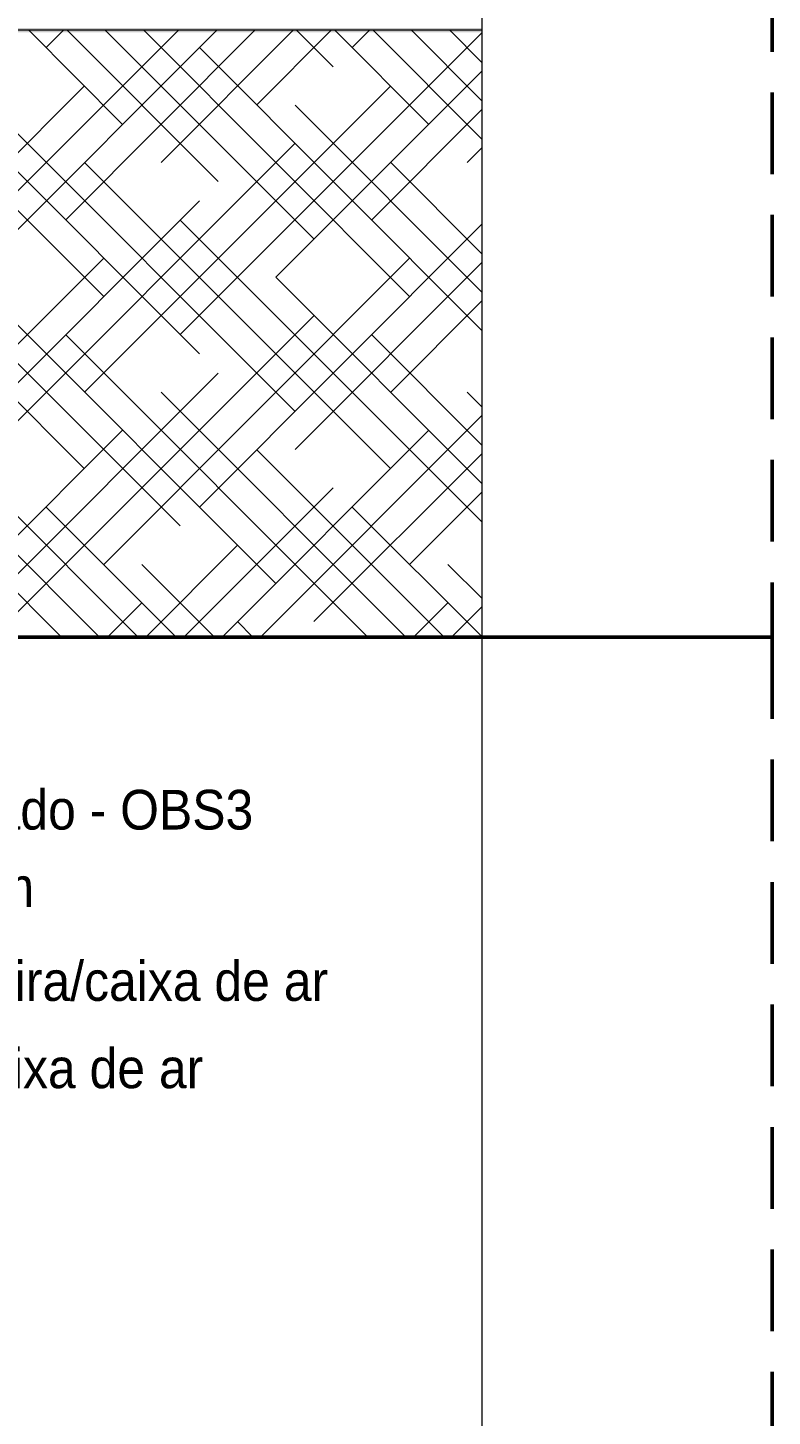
# Paper-space layout 'F02.1_POR CONST' of a CAD drawing. Extents: x -24.6 to 14.9, y -8.7 to 21.
# Drawn here: x -8.52 to -5.62, y 0.79 to 6.19 of the extents above; entities that cross this region are included whole.
import ezdxf
from ezdxf.xclip import XClip

# ---------------------------------------------------------------- set-up
doc = ezdxf.new("R2010")
doc.units = 0
doc.header["$MEASUREMENT"] = 0
doc.header["$XCLIPFRAME"] = 2
doc.linetypes.add('DASHED2', pattern=[9.525, 6.35, -3.175])
for name, color, linetype in [('.a construir', 1, 'Continuous'), ('Anotação - Geral', 7, 'Continuous'), ('para ar_90_muro', 7, 'Continuous')]:
    doc.layers.add(name, color=color, linetype=linetype)
doc.styles.add('style0', font='arial.ttf', dxfattribs={"height": 0.006871})

# ---------------------------------------------------------------- blocks, each defined once
blk = doc.blocks.new('Viewport35')
at = {"layer": 'para ar_90_muro', "linetype": 'Continuous', "lineweight": 0}
blk.add_hatch(color=0, dxfattribs=at).paths.add_polyline_path([(8.201368, 5.83556), (8.201368, 5.835327), (8.271544, 5.835327), (8.271544, 5.83556)])
at = {"layer": 'para ar_90_muro', "color": 0, "linetype": 'Continuous', "lineweight": 0}
for p, q in [((8.235172, 5.835454), (8.271544, 5.835454)), ((8.235998, 5.835454), (8.250687, 5.820764)), ((8.23803, 5.818669), (8.254815, 5.835454)), ((8.2433, 5.821823), (8.256932, 5.835454)), ((8.246539, 5.835454), (8.251725, 5.830247)), ((8.247512, 5.834481), (8.248486, 5.835454)), ((8.248571, 5.824977), (8.259027, 5.835454)), ((8.248655, 5.835454), (8.256995, 5.827093)), ((8.250751, 5.835454), (8.262266, 5.823939)), ((8.252868, 5.835454), (8.267536, 5.820764)), ((8.253841, 5.828152), (8.261144, 5.835454)), ((8.2549, 5.818669), (8.271544, 5.835313)), ((8.259112, 5.831306), (8.263239, 5.835454)), ((8.261292, 5.835454), (8.263324, 5.833422)), ((8.263409, 5.835454), (8.268595, 5.830247)), ((8.264382, 5.834481), (8.265356, 5.835454)), ((8.265525, 5.835454), (8.271544, 5.829415)), ((8.267621, 5.835454), (8.271544, 5.831531)), ((8.269738, 5.835454), (8.271544, 5.833648)), ((8.239088, 5.834481), (8.255958, 5.81761)), ((8.255958, 5.834481), (8.271544, 5.818873)), ((8.26017, 5.821823), (8.271544, 5.833197)), ((8.232759, 5.815494), (8.249629, 5.832364)), ((8.249629, 5.815494), (8.266499, 5.832364)), ((8.244358, 5.831306), (8.261228, 5.814435)), ((8.261228, 5.831306), (8.271544, 5.82099)), ((8.265441, 5.824977), (8.271544, 5.83108)), ((8.244358, 5.81234), (8.261228, 5.82921)), ((8.270711, 5.828152), (8.271544, 5.828984)), ((8.232759, 5.828152), (8.249629, 5.811281)), ((8.249629, 5.828152), (8.266499, 5.811281)), ((8.266499, 5.828152), (8.271544, 5.823107)), ((8.239088, 5.809165), (8.255958, 5.826035)), ((8.23803, 5.824977), (8.2549, 5.808127)), ((8.2549, 5.824977), (8.271685, 5.808191)), ((8.255958, 5.809165), (8.271544, 5.824771)), ((8.233817, 5.806011), (8.250687, 5.822881)), ((8.250687, 5.806011), (8.267536, 5.822881)), ((8.261228, 5.81234), (8.271544, 5.822655)), ((8.2433, 5.821823), (8.26017, 5.804952)), ((8.26017, 5.821823), (8.271544, 5.810449)), ((8.266499, 5.815494), (8.271544, 5.820539)), ((8.245417, 5.802857), (8.262266, 5.819706)), ((8.231701, 5.818669), (8.248345, 5.802023)), ((8.248571, 5.818669), (8.265215, 5.802023)), ((8.265441, 5.818669), (8.271544, 5.812565)), ((8.242467, 5.802023), (8.256995, 5.816552)), ((8.236971, 5.815494), (8.250441, 5.802023)), ((8.253841, 5.815494), (8.267311, 5.802023)), ((8.270711, 5.815494), (8.271544, 5.814661)), ((8.259337, 5.802023), (8.271544, 5.814231)), ((8.24035, 5.802023), (8.251725, 5.813398)), ((8.257221, 5.802023), (8.268595, 5.813398)), ((8.242242, 5.81234), (8.252558, 5.802023)), ((8.259112, 5.81234), (8.269428, 5.802023)), ((8.262266, 5.802857), (8.271544, 5.812114)), ((8.255125, 5.802023), (8.263324, 5.810223)), ((8.267536, 5.806011), (8.271544, 5.809997)), ((8.247512, 5.809165), (8.254662, 5.802023)), ((8.264382, 5.809165), (8.271544, 5.802023)), ((8.253015, 5.802023), (8.258053, 5.807069)), ((8.252783, 5.806011), (8.25677, 5.802023)), ((8.269653, 5.806011), (8.271544, 5.80412)), ((8.250913, 5.802023), (8.252783, 5.803894)), ((8.267783, 5.802023), (8.269653, 5.803894)), ((8.269879, 5.802023), (8.271544, 5.803689)), ((8.258053, 5.802857), (8.258886, 5.802023))]:
    blk.add_line(p, q, dxfattribs=at)
at = {"layer": 'para ar_90_muro', "color": 0, "linetype": 'Continuous', "lineweight": 0, "char_height": 0.00218755, "attachment_point": 7, "style": 'style0'}
for s, insert in [('\\W0.9;Placa de aglomerado - OBS3', (8.223156, 5.927724)), ('\\W0.9;Lã de rocha, 60mm', (8.223156, 5.923717)), ('\\W0.9;Estrutura de madeira/caixa de ar', (8.223156, 5.918914)), ('\\W0.9;Calha metálica/Caixa de ar', (8.223156, 5.914104))]:
    blk.add_mtext(s, dxfattribs=dict(at, insert=insert))

psp = doc.layouts.new('F02.1_POR CONST')

# ---------------------------------------------------------------- linework, layer by layer
at = {"layer": '.a construir', "color": 30, "linetype": 'DASHED2', "lineweight": 50, "ltscale": 0.05}
for p, q in [((-5.621, 17.8487), (-5.621, 3.8244)), ((-5.621, 3.8244), (-20.4148, 3.8244))]:
    psp.add_line(p, q, dxfattribs=at)
psp.add_lwpolyline([(-20.4148, 3.8244), (-5.621, 3.8244), (-5.621, -5.8453), (-20.4148, -5.8453)], close=True, dxfattribs=at)

# ---------------------------------------------------------------- next in the draw order: block references
at = {"layer": 'Anotação - Geral', "color": 7, "linetype": 'Continuous', "lineweight": 0}
ref = psp.add_blockref('Viewport35', (-590.6231, -405.7284), dxfattribs=dict(at, xscale=70.5882352941385, yscale=70.5882352941385, zscale=70.5882352941385))
XClip(ref).set_block_clipping_path([(8.0952170354, 5.8020231471), (8.2715440354, 6.0006751705)])

# ---------------------------------------------------------------- next in the draw order: block references
ref = psp.add_blockref('Viewport35', (-590.6231, -415.3978), dxfattribs=dict(at, xscale=70.5882352941385, yscale=70.5882352941385, zscale=70.5882352941385))
XClip(ref).set_block_clipping_path([(8.0952170354, 5.8020231471), (8.2715440354, 5.9389805475)])

doc.saveas('drawing.dxf')
